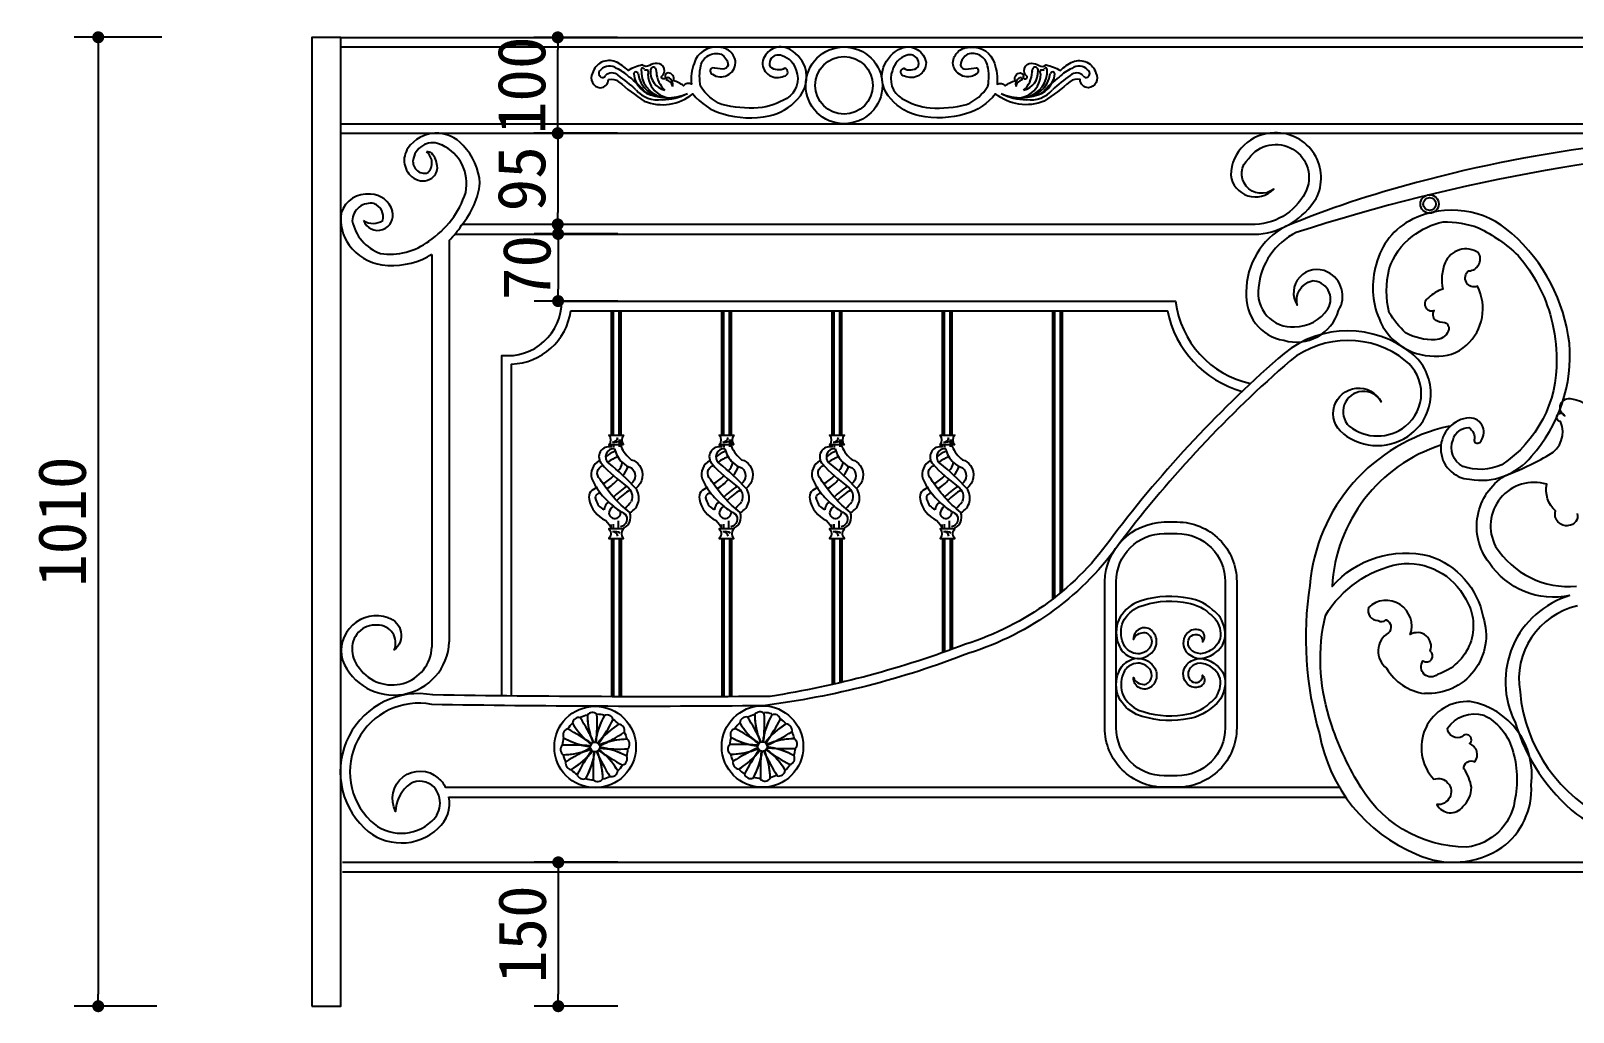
# Model space of a CAD drawing. Extents: x 483 to 3881, y 4737 to 5760.
# Drawn here: x 483 to 2090, y 4737 to 5760 of the extents above; entities that cross this region are included whole.
import ezdxf

# ---------------------------------------------------------------- set-up
doc = ezdxf.new("R2010")
doc.units = 0
doc.header["$LTSCALE"] = 0.85
doc.header["$MEASUREMENT"] = 0
doc.header["$PDMODE"] = 3
doc.header["$PDSIZE"] = 15
doc.layers.get('0').update_dxf_attribs({"color": 3, "linetype": 'CONTINUOUS'})
doc.layers.get('DEFPOINTS').update_dxf_attribs({"linetype": 'CONTINUOUS'})
for name, color, linetype in [('3', 3, 'CONTINUOUS'), ('4', 4, 'CONTINUOUS'), ('7', 7, 'CONTINUOUS'), ('DIM', 3, 'CONTINUOUS')]:
    doc.layers.add(name, color=color, linetype=linetype)
doc.styles.add('HZ', font='')
doc.styles.get("Standard").update_dxf_attribs({"font": 'ISOCP'})
doc.styles.get('HZ').set_extended_font_data('仿宋_GB2312')
doc.dimstyles.new('ISO-25_WS', dxfattribs={"dimscale": 10, "dimtxt": 2.5, "dimasz": 2.5, "dimexe": 1.25, "dimexo": 0.625, "dimtad": 1, "dimdec": 4, "dimtxsty": 'STANDARD', "dimcen": 2.5, "dimazin": 3, "dimtfac": 1, "dimtdec": 4, "dimtmove": 0, "dimatfit": 3, "dimtolj": 1, "dimtzin": 0})

# ---------------------------------------------------------------- blocks, each defined once
blk = doc.blocks.new('_DOT')
at = {"color": 0, "linetype": 'BYBLOCK'}
blk.add_line((-0.5, 0), (-1, 0), dxfattribs=at)
at = {"color": 0, "linetype": 'BYBLOCK', "const_width": 0.5}
blk.add_lwpolyline([(-0.25, 0, 1), (0.25, 0, 1)], format="xyb", close=True, dxfattribs=at)
blk = doc.blocks.new('*D3')
at = {"color": 0, "linetype": 'BYBLOCK'}
for p, q in [((13989.5, -32150.8), (13898.2, -32150.8)), ((13923.2, -32163.3), (13923.2, -33148.4)), ((13984.4, -33160.9), (13898.2, -33160.9))]:
    blk.add_line(p, q, dxfattribs=at)
at = {"layer": 'DEFPOINTS', "color": 0, "linetype": 'BYBLOCK'}
for p in [(14014.5, -32150.8), (13923.2, -33160.9), (14009.4, -33160.9)]:
    blk.add_point(p, dxfattribs=at)
at = {"color": 0, "linetype": 'BYBLOCK', "xscale": 12.5, "yscale": 12.5, "zscale": 12.5}
for p, rotation in [((13923.2, -32150.8), 90), ((13923.2, -33160.9), 270)]:
    blk.add_blockref('_DOT', p, dxfattribs=dict(at, rotation=rotation))
at = {"color": 0, "linetype": 'BYBLOCK', "insert": (13885.7, -32655.8), "char_height": 50, "attachment_point": 5, "rotation": 90, "style": 'HZ'}
blk.add_mtext('\\A1;1010', dxfattribs=at)
blk = doc.blocks.new('DOT')
at = {"color": 0, "linetype": 'BYBLOCK'}
blk.add_line((-0.35, 0), (-1, 0), dxfattribs=at)
at = {"color": 0, "linetype": 'BYBLOCK', "const_width": 0.35}
blk.add_lwpolyline([(-0.175, 0, 1), (0.175, 0, 1)], format="xyb", close=True, dxfattribs=at)
blk = doc.blocks.new('*D4')
at = {"color": 0, "linetype": 'BYBLOCK'}
for p, q in [((14464.2, -32250.8), (14377, -32250.8)), ((14402, -32263.3), (14402, -32333.3)), ((14464.2, -32345.8), (14377, -32345.8))]:
    blk.add_line(p, q, dxfattribs=at)
at = {"layer": 'DEFPOINTS', "color": 0, "linetype": 'BYBLOCK'}
for p in [(14489.2, -32250.8), (14402, -32345.8), (14489.2, -32345.8)]:
    blk.add_point(p, dxfattribs=at)
at = {"color": 0, "linetype": 'BYBLOCK', "xscale": 12.5, "yscale": 12.5, "zscale": 12.5}
for p, rotation in [((14402, -32250.8), 90), ((14402, -32345.8), 270)]:
    blk.add_blockref('_DOT', p, dxfattribs=dict(at, rotation=rotation))
at = {"color": 0, "linetype": 'BYBLOCK', "insert": (14364.5, -32298.3), "char_height": 50, "attachment_point": 5, "rotation": 90, "style": 'HZ'}
blk.add_mtext('\\A1;95', dxfattribs=at)
blk = doc.blocks.new('*D6')
at = {"color": 0, "linetype": 'BYBLOCK'}
for p, q in [((14464.8, -33010.9), (14377.6, -33010.9)), ((14402.6, -33023.4), (14402.6, -33148.4)), ((14464.8, -33160.9), (14377.6, -33160.9))]:
    blk.add_line(p, q, dxfattribs=at)
at = {"layer": 'DEFPOINTS', "color": 0, "linetype": 'BYBLOCK'}
for p in [(14489.8, -33010.9), (14402.6, -33160.9), (14489.8, -33160.9)]:
    blk.add_point(p, dxfattribs=at)
at = {"color": 0, "linetype": 'BYBLOCK', "xscale": 12.5, "yscale": 12.5, "zscale": 12.5}
for p, rotation in [((14402.6, -33010.9), 90), ((14402.6, -33160.9), 270)]:
    blk.add_blockref('_DOT', p, dxfattribs=dict(at, rotation=rotation))
at = {"color": 0, "linetype": 'BYBLOCK', "insert": (14365.1, -33085.9), "char_height": 50, "attachment_point": 5, "rotation": 90, "style": 'HZ'}
blk.add_mtext('\\A1;150', dxfattribs=at)
blk = doc.blocks.new('*D2')
at = {"color": 0, "linetype": 'BYBLOCK'}
for p, q in [((14464.6, -32355.8), (14377.4, -32355.8)), ((14402.4, -32368.3), (14402.4, -32413.3)), ((14464.6, -32425.8), (14377.4, -32425.8))]:
    blk.add_line(p, q, dxfattribs=at)
at = {"layer": 'DEFPOINTS', "color": 0, "linetype": 'BYBLOCK'}
for p in [(14489.6, -32355.8), (14402.4, -32425.8), (14489.6, -32425.8)]:
    blk.add_point(p, dxfattribs=at)
at = {"color": 0, "linetype": 'BYBLOCK', "xscale": 12.5, "yscale": 12.5, "zscale": 12.5}
for p, rotation in [((14402.4, -32355.8), 90), ((14402.4, -32425.8), 270)]:
    blk.add_blockref('_DOT', p, dxfattribs=dict(at, rotation=rotation))
at = {"color": 0, "linetype": 'BYBLOCK', "insert": (14369.9, -32390.8), "char_height": 50, "attachment_point": 5, "rotation": 90, "style": 'HZ'}
blk.add_mtext('\\A1;70', dxfattribs=at)
blk = doc.blocks.new('*D7')
at = {"color": 0, "linetype": 'BYBLOCK'}
for p, q in [((1094.3, 5752.8), (1007.1, 5752.8)), ((1032.1, 5665.3), (1032.1, 5740.3)), ((1094.3, 5652.8), (1007.1, 5652.8))]:
    blk.add_line(p, q, dxfattribs=at)
at = {"layer": 'DEFPOINTS', "color": 0, "linetype": 'BYBLOCK'}
for p in [(1032.1, 5752.8), (1119.3, 5752.8), (1119.3, 5652.8)]:
    blk.add_point(p, dxfattribs=at)
at = {"color": 0, "linetype": 'BYBLOCK', "xscale": 12.5, "yscale": 12.5, "zscale": 12.5}
for p, rotation in [((1032.1, 5752.8), 90), ((1032.1, 5652.8), 270)]:
    blk.add_blockref('_DOT', p, dxfattribs=dict(at, rotation=rotation))
at = {"color": 0, "linetype": 'BYBLOCK', "insert": (994.6, 5702.8), "char_height": 50, "attachment_point": 5, "rotation": 90, "style": 'HZ'}
blk.add_mtext('\\A1;100', dxfattribs=at)

msp = doc.modelspace()

# ---------------------------------------------------------------- linework, layer by layer
at = {"layer": '3'}
for p, q in [((1088.1, 5338.1), (1088.1, 5467.8)), ((1090.1, 5338.1), (1090.1, 5467.8)), ((1096.1, 5338.1), (1096.1, 5467.8)), ((1098.1, 5338.1), (1098.1, 5467.8)), ((1203.1, 5338.1), (1203.1, 5467.8)), ((1205.1, 5338.1), (1205.1, 5467.8)), ((1211.1, 5338.1), (1211.1, 5467.8)), ((1213.1, 5338.1), (1213.1, 5467.8)), ((1318.1, 5338.1), (1318.1, 5467.8)), ((1320.1, 5338.1), (1320.1, 5467.8)), ((1326.1, 5338.1), (1326.1, 5467.8)), ((1328.1, 5338.1), (1328.1, 5467.8)), ((1433.1, 5338.1), (1433.1, 5467.8)), ((1435.1, 5338.1), (1435.1, 5467.8)), ((1441.1, 5338.1), (1441.1, 5467.8)), ((1443.1, 5338.1), (1443.1, 5467.8)), ((1548.1, 5167.4), (1548.1, 5467.8)), ((1550.1, 5168.9), (1550.1, 5467.8)), ((1556.1, 5173.7), (1556.1, 5467.8)), ((1558.1, 5175.4), (1558.1, 5467.8)), ((1088.1, 5325.8), (1088.1, 5328.1)), ((1090.3, 5328.1), (1090.3, 5325.5)), ((1096.1, 5333.6), (1096.1, 5326)), ((1098.1, 5326.3), (1098.1, 5333.6)), ((1203.1, 5325.8), (1203.1, 5328.1)), ((1205.3, 5328.1), (1205.3, 5325.5)), ((1211.1, 5333.6), (1211.1, 5326)), ((1213.1, 5326.3), (1213.1, 5333.6)), ((1318.1, 5325.8), (1318.1, 5328.1)), ((1320.3, 5328.1), (1320.3, 5325.5)), ((1326.1, 5333.6), (1326.1, 5326)), ((1328.1, 5326.3), (1328.1, 5333.6)), ((1433.1, 5325.8), (1433.1, 5328.1)), ((1435.3, 5328.1), (1435.3, 5325.5)), ((1441.1, 5333.6), (1441.1, 5326)), ((1443.1, 5326.3), (1443.1, 5333.6)), ((1087.9, 5240.3), (1087.9, 5244.9)), ((1090.3, 5240.3), (1090.3, 5245.5)), ((1095.5, 5240.3), (1095.5, 5248.9)), ((1202.9, 5240.3), (1202.9, 5244.9)), ((1205.3, 5240.3), (1205.3, 5245.5)), ((1210.5, 5240.3), (1210.5, 5248.9)), ((1317.9, 5240.3), (1317.9, 5244.9)), ((1320.3, 5240.3), (1320.3, 5245.5)), ((1325.5, 5240.3), (1325.5, 5248.9)), ((1432.9, 5240.3), (1432.9, 5244.9)), ((1435.3, 5240.3), (1435.3, 5245.5)), ((1440.5, 5240.3), (1440.5, 5248.9)), ((1088.1, 5230.3), (1088.1, 5065.5)), ((1090.1, 5230.3), (1090.1, 5065.4)), ((1096.1, 5230.3), (1096.1, 5065.4)), ((1098.1, 5230.3), (1098.1, 5065.4)), ((1203.1, 5230.3), (1203.1, 5065.4)), ((1205.1, 5230.3), (1205.1, 5065.4)), ((1211.1, 5230.3), (1211.1, 5065.4)), ((1213.1, 5230.3), (1213.1, 5065.5)), ((1318.1, 5230.3), (1318.1, 5078.3)), ((1320.1, 5230.3), (1320.1, 5078.8)), ((1326.1, 5230.3), (1326.1, 5080.1)), ((1328.1, 5230.3), (1328.1, 5080.5)), ((1433.1, 5230.3), (1433.1, 5111.3)), ((1435.1, 5230.3), (1435.1, 5112.1)), ((1441.1, 5230.3), (1441.1, 5114.2)), ((1443.1, 5230.3), (1443.1, 5114.9))]:
    msp.add_line(p, q, dxfattribs=at)
for points in [[(1100.8, 5328.1), (1085.5, 5328.1, 0.38638), (1085.5, 5338.1), (1100.8, 5338.1, 0.38638)], [(1215.8, 5328.1), (1200.5, 5328.1, 0.38638), (1200.5, 5338.1), (1215.8, 5338.1, 0.38638)], [(1330.8, 5328.1), (1315.5, 5328.1, 0.38638), (1315.5, 5338.1), (1330.8, 5338.1, 0.38638)], [(1445.8, 5328.1), (1430.5, 5328.1, 0.38638), (1430.5, 5338.1), (1445.8, 5338.1, 0.38638)], [(1100.8, 5240.3), (1085.5, 5240.3, -0.38638), (1085.5, 5230.3), (1100.8, 5230.3, -0.38638)], [(1215.8, 5240.3), (1200.5, 5240.3, -0.38638), (1200.5, 5230.3), (1215.8, 5230.3, -0.38638)], [(1330.8, 5240.3), (1315.5, 5240.3, -0.38638), (1315.5, 5230.3), (1330.8, 5230.3, -0.38638)], [(1445.8, 5240.3), (1430.5, 5240.3, -0.38638), (1430.5, 5230.3), (1445.8, 5230.3, -0.38638)]]:
    msp.add_lwpolyline(points, format="xyb", close=True, dxfattribs=at)
for points in [[(1091.4, 5323.9, 0.153984), (1099.5, 5309.6, 0.10236), (1108.9, 5303.9, -0.48589), (1108.7, 5287.5, -0.58343)], [(1098.1, 5326.3, 0.118522), (1108.8, 5312.4, -0.190333), (1117.3, 5306.5, -0.406901), (1113.4, 5282.6, 1.085991)], [(1206.4, 5323.9, 0.153984), (1214.5, 5309.6, 0.10236), (1223.9, 5303.9, -0.48589), (1223.7, 5287.5, -0.58343)], [(1213.1, 5326.3, 0.118522), (1223.8, 5312.4, -0.190333), (1232.3, 5306.5, -0.406901), (1228.4, 5282.6, 1.085991)], [(1321.4, 5323.9, 0.153984), (1329.5, 5309.6, 0.10236), (1338.9, 5303.9, -0.48589), (1338.7, 5287.5, -0.58343)], [(1328.1, 5326.3, 0.118522), (1338.8, 5312.4, -0.190333), (1347.3, 5306.5, -0.406901), (1343.4, 5282.6, 1.085991)], [(1436.4, 5323.9, 0.153984), (1444.5, 5309.6, 0.10236), (1453.9, 5303.9, -0.48589), (1453.7, 5287.5, -0.58343)], [(1443.1, 5326.3, 0.118522), (1453.8, 5312.4, -0.190333), (1462.3, 5306.5, -0.406901), (1458.4, 5282.6, 1.085991)], [(1075.7, 5311.5, 0.365238), (1067.6, 5292.6, 0.064669), (1077.5, 5276.7, 0.053195), (1090.2, 5264, 0.042962), (1102.3, 5255.9, -0.577281), (1097.6, 5242.7, -0.440966)], [(1098.8, 5240.3, 0.444327), (1107.1, 5257.6, -0.084235), (1076.2, 5292.2, -0.581249), (1079.3, 5306.6)], [(1078, 5308.1, 0.051583), (1104.1, 5284.7, -0.355216), (1108.6, 5268.8)], [(1190.7, 5311.5, 0.365238), (1182.6, 5292.6, 0.064669), (1192.5, 5276.7, 0.053195), (1205.2, 5264, 0.042962), (1217.3, 5255.9, -0.577281), (1212.6, 5242.7, -0.440966)], [(1213.8, 5240.3, 0.444327), (1222.1, 5257.6, -0.084235), (1191.2, 5292.2, -0.581249), (1194.3, 5306.6)], [(1193, 5308.1, 0.051583), (1219.1, 5284.7, -0.355216), (1223.6, 5268.8)], [(1305.7, 5311.5, 0.365238), (1297.6, 5292.6, 0.064669), (1307.5, 5276.7, 0.053195), (1320.2, 5264, 0.042962), (1332.3, 5255.9, -0.577281), (1327.6, 5242.7, -0.440966)], [(1328.8, 5240.3, 0.444327), (1337.1, 5257.6, -0.084235), (1306.2, 5292.2, -0.581249), (1309.3, 5306.6)], [(1308, 5308.1, 0.051583), (1334.1, 5284.7, -0.355216), (1338.6, 5268.8)], [(1420.7, 5311.5, 0.365238), (1412.6, 5292.6, 0.064669), (1422.5, 5276.7, 0.053195), (1435.2, 5264, 0.042962), (1447.3, 5255.9, -0.577281), (1442.6, 5242.7, -0.440966)], [(1443.8, 5240.3, 0.444327), (1452.1, 5257.6, -0.084235), (1421.2, 5292.2, -0.581249), (1424.3, 5306.6)], [(1423, 5308.1, 0.051583), (1449.1, 5284.7, -0.355216), (1453.6, 5268.8)], [(1073.1, 5282.7, 0.46723), (1064.8, 5271.5, 0.249556), (1082.2, 5249, -0.147575), (1087.9, 5240.3)], [(1188.1, 5282.7, 0.46723), (1179.8, 5271.5, 0.249556), (1197.2, 5249, -0.147575), (1202.9, 5240.3)], [(1303.1, 5282.7, 0.46723), (1294.8, 5271.5, 0.249556), (1312.2, 5249, -0.147575), (1317.9, 5240.3)], [(1418.1, 5282.7, 0.46723), (1409.8, 5271.5, 0.249556), (1427.2, 5249, -0.147575), (1432.9, 5240.3)], [(1642.9, 5132.3, -0.065143), (1645.2, 5132.1, -0.590114), (1646.6, 5114.1, -0.322365), (1630.2, 5111.8, -0.203106), (1621.4, 5121.3, -0.185737), (1621.2, 5144, -0.156398), (1637.5, 5159.1, -0.132272), (1683.8, 5163.9, -0.173469), (1711.3, 5152, -0.209433), (1722.6, 5134.3, -0.290741), (1714.8, 5115.5, -0.148251), (1701.8, 5110.3, -0.188973), (1691.4, 5114.9, -0.341398), (1690.9, 5127.6, -0.292522), (1698.4, 5130.3, -0.4275), (1704, 5122.7, 0.458094), (1702.9, 5134, 0.080046), (1699.4, 5135.2, 0.298908), (1687.2, 5130.6, 0.363072), (1687.8, 5111.5, 0.194466), (1701.9, 5105.3, 0.148997), (1717.7, 5111.5, 0.320183), (1726.8, 5136.4, 0.215503), (1714.4, 5156, 0.169414), (1684.4, 5168.8, 0.132675), (1635.4, 5163.6, 0.171008), (1616.7, 5145.7, 0.19196), (1616.7, 5119.6, 0.199036), (1627.9, 5107.4, 0.315799), (1649.7, 5110.2, 0.482767), (1650.8, 5134.8, 0.645669), (1632.1, 5125.2, -0.304868), (1642.9, 5132.3)], [(1642.9, 5078.3, 0.065143), (1645.2, 5078.5, 0.590114), (1646.6, 5096.5, 0.322365), (1630.2, 5098.8, 0.203106), (1621.4, 5089.3, 0.185737), (1621.2, 5066.6, 0.156398), (1637.5, 5051.5, 0.132272), (1683.8, 5046.7, 0.173469), (1711.3, 5058.6, 0.209433), (1722.6, 5076.3, 0.290741), (1714.8, 5095.1, 0.148251), (1701.8, 5100.4, 0.188973), (1691.4, 5095.7, 0.341398), (1690.9, 5083.1, 0.292522), (1698.4, 5080.3, 0.4275), (1704, 5087.9, -0.458094), (1702.9, 5076.6, -0.080046), (1699.4, 5075.4, -0.298908), (1687.2, 5080, -0.363072), (1687.8, 5099.1, -0.194466), (1701.9, 5105.4, -0.148997), (1717.7, 5099.1, -0.320183), (1726.8, 5074.2, -0.215503), (1714.4, 5054.7, -0.169414), (1684.4, 5041.8, -0.132675), (1635.4, 5047, -0.171008), (1616.7, 5064.9, -0.19196), (1616.7, 5091.1, -0.199036), (1627.9, 5103.3, -0.315799), (1649.7, 5100.5, -0.482767), (1650.8, 5075.9, -0.645669), (1632.1, 5085.4, 0.304868), (1642.9, 5078.3)], [(1072.3, 5017.8, 0.033282), (1073, 5047.2, 0.445615), (1063, 5046.3, 0.087113), (1068.8, 5017.4)], [(1246.7, 5018.4, 0.033282), (1247.4, 5047.8, 0.445615), (1237.4, 5046.9, 0.087113), (1243.2, 5018)], [(1249, 5017.1, 0.033282), (1264.3, 5042.2, 0.445615), (1255.1, 5046.5, 0.087113), (1245.7, 5018.5)], [(1067.5, 5016.5, 0.033282), (1042.4, 5031.8, 0.445615), (1038.2, 5022.6, 0.087113), (1066.1, 5013.2)], [(1069.7, 5017.8, 0.033282), (1055.6, 5043.6, 0.445615), (1047.4, 5037.8, 0.087113), (1066.9, 5015.7)], [(1074.6, 5016.6, 0.033282), (1089.9, 5041.7, 0.445615), (1080.7, 5045.9, 0.087113), (1071.3, 5018)], [(1075.9, 5014.3, 0.033282), (1101.7, 5028.4, 0.445615), (1095.9, 5036.7, 0.087113), (1073.8, 5017.2)], [(1241.9, 5017, 0.033282), (1216.8, 5032.3, 0.445615), (1212.6, 5023.2, 0.087113), (1240.5, 5013.8)], [(1244.1, 5018.4, 0.033282), (1230, 5044.2, 0.445615), (1221.8, 5038.3, 0.087113), (1241.3, 5016.2)], [(1250.3, 5014.9, 0.033282), (1276.1, 5029, 0.445615), (1270.3, 5037.2, 0.087113), (1248.2, 5017.8)], [(1066.2, 5014.2, 0.033282), (1036.8, 5014.9, 0.445615), (1037.8, 5004.9, 0.087113), (1066.7, 5010.7)], [(1075.9, 5011.8, 0.033282), (1105.3, 5011.1, 0.445615), (1104.4, 5021.1, 0.087113), (1075.5, 5015.3)], [(1240.6, 5014.8, 0.033282), (1211.2, 5015.5, 0.445615), (1212.2, 5005.4, 0.087113), (1241, 5011.2)], [(1250.3, 5012.3, 0.033282), (1279.7, 5011.6, 0.445615), (1278.8, 5021.7, 0.087113), (1249.9, 5015.9)], [(1066.3, 5011.7, 0.033282), (1040.5, 4997.6, 0.445615), (1046.3, 4989.3, 0.087113), (1068.4, 5008.8)], [(1067.6, 5009.4, 0.033282), (1052.3, 4984.3, 0.445615), (1061.4, 4980.1, 0.087113), (1070.9, 5008)], [(1069.8, 5008.2, 0.033282), (1069.1, 4978.8, 0.445615), (1079.2, 4979.7, 0.087113), (1073.4, 5008.6)], [(1072.4, 5008.2, 0.033282), (1086.5, 4982.4, 0.445615), (1094.8, 4988.2, 0.087113), (1075.3, 5010.3)], [(1074.7, 5009.5, 0.033282), (1099.8, 4994.2, 0.445615), (1104, 5003.4, 0.087113), (1076.1, 5012.8)], [(1240.7, 5012.2, 0.033282), (1214.9, 4998.1, 0.445615), (1220.7, 4989.9, 0.087113), (1242.8, 5009.3)], [(1242, 5010, 0.033282), (1226.7, 4984.9, 0.445615), (1235.8, 4980.6, 0.087113), (1245.3, 5008.5)], [(1244.2, 5008.7, 0.033282), (1243.5, 4979.3, 0.445615), (1253.6, 4980.2, 0.087113), (1247.8, 5009.1)], [(1246.8, 5008.7, 0.033282), (1260.9, 4982.9, 0.445615), (1269.2, 4988.7, 0.087113), (1249.7, 5010.9)], [(1249, 5010, 0.033282), (1274.2, 4994.7, 0.445615), (1278.4, 5003.9, 0.087113), (1250.5, 5013.3)]]:
    msp.add_lwpolyline(points, format="xyb", dxfattribs=at)
for centre, radius in [((1071.1, 5013), 42.5), ((1245.5, 5013.5), 42.5), ((1071.1, 5013), 5), ((1245.5, 5013.5), 5)]:
    msp.add_circle(centre, radius, dxfattribs=at)
for centre, radius, start, end in [((1086, 5711.1), 11.9, 51.2776, 138.3434), ((1575.4, 5711.1), 11.9, 41.6579, 128.7237), ((1079.3, 5715.2), 4.35, 118.6462, 238.7488), ((1078.8, 5714.2), 3.25, 237.2901, 331.7614), ((1088.7, 5706.2), 9.56, 47.0474, 137.2995), ((1075.7, 5679.8), 44.3, 45.6282, 66.3404), ((982.6, 5556.1), 193.3, 47.3043, 54.3827), ((1052.9, 5638.3), 90.8, 39.3788, 53.7193), ((1113.6, 5714.4), 2.37, 15.8031, 172.6651), ((1136.6, 5717), 25.4, 185.0616, 262.4333), ((1144.6, 5718.9), 28.9, 187.5504, 270.8757), ((1147.9, 5718.1), 28.8, 176.5207, 254.6439), ((1120.7, 5719.2), 1.71, 11.1323, 156.8562), ((1124.4, 5722), 3.21, 231.8014, 296.7837), ((1122.8, 5716.7), 3.92, 324.3425, 39.7501), ((1151.2, 5714.8), 25.2, 180.9125, 298.7799), ((1131.8, 5718.6), 3.08, 59.0805, 208.5461), ((1148.2, 5716.7), 19.5, 176.5398, 256.9496), ((1130.4, 5717.6), 4.66, 345.1518, 50.5064), ((1161.1, 5717.5), 26.2, 182.2632, 228.7724), ((1510.3, 5714.8), 25.2, 241.2214, 359.0888), ((1516.8, 5718.9), 28.9, 269.1257, 352.4509), ((1513.2, 5716.7), 19.5, 283.0517, 3.4616), ((1500.3, 5717.5), 26.2, 311.2289, 357.7381), ((1513.5, 5718.1), 28.8, 285.3574, 3.4806), ((1531, 5717.6), 4.66, 129.495, 194.8495), ((1529.6, 5718.6), 3.08, 331.4553, 120.9208), ((1524.8, 5717), 25.4, 277.568, 354.9397), ((1538.6, 5716.7), 3.92, 140.2513, 215.6588), ((1537, 5722), 3.21, 243.2176, 308.1999), ((1608.5, 5638.3), 90.8, 126.2821, 140.6225), ((1540.7, 5719.2), 1.71, 23.1452, 168.8691), ((1547.8, 5714.4), 2.37, 7.3363, 164.1982), ((1678.8, 5556.1), 193.3, 125.6187, 132.697), ((1585.7, 5679.8), 44.3, 113.661, 134.3731), ((1572.8, 5706.2), 9.56, 42.7018, 132.9539), ((1582.7, 5714.2), 3.25, 208.2399, 302.7112), ((1582.2, 5715.2), 4.35, 301.2525, 61.3552), ((1136.6, 5717.7), 30.1, 220.459, 278.215), ((1146.8, 5739.7), 49.8, 241.6524, 294.3542), ((1514.7, 5739.7), 49.8, 245.6471, 298.3489), ((1524.8, 5717.7), 30.1, 261.7863, 319.5423), ((1085.8, 5315.4), 10.7, 77.2673, 223.2128), ((1090.5, 5315.5), 8.47, 83.9246, 233.5995), ((1101.7, 5293), 29.8, 110.0061, 131.2885), ((1089.5, 5336.2), 5.26, 265.2164, 352.6612), ((1091.4, 5342.4), 11.6, 260.8339, 300.5403), ((1200.8, 5315.4), 10.7, 77.2673, 223.2128), ((1205.5, 5315.5), 8.47, 83.9246, 233.5995), ((1216.7, 5293), 29.8, 110.0061, 131.2885), ((1204.5, 5336.2), 5.26, 265.2164, 352.6612), ((1206.4, 5342.4), 11.6, 260.8339, 300.5403), ((1315.8, 5315.4), 10.7, 77.2673, 223.2128), ((1320.5, 5315.5), 8.47, 83.9246, 233.5995), ((1331.7, 5293), 29.8, 110.0061, 131.2885), ((1319.5, 5336.2), 5.26, 265.2164, 352.6612), ((1321.4, 5342.4), 11.6, 260.8339, 300.5403), ((1430.8, 5315.4), 10.7, 77.2673, 223.2128), ((1435.5, 5315.5), 8.47, 83.9246, 233.5995), ((1446.7, 5293), 29.8, 110.0061, 131.2885), ((1434.5, 5336.2), 5.26, 265.2164, 352.6612), ((1436.4, 5342.4), 11.6, 260.8339, 300.5403), ((1109.7, 5275.9), 42.5, 110.0277, 126.9174), ((926.1, 5110.2), 254.6, 42.6373, 51.2494), ((1086.4, 5310.9), 13.1, 309.5755, 354.3541), ((1086.1, 5310.1), 19.6, 314.7447, 346.1983), ((1224.7, 5275.9), 42.5, 110.0277, 126.9174), ((1041.1, 5110.2), 254.6, 42.6373, 51.2494), ((1201.4, 5310.9), 13.1, 309.5755, 354.3541), ((1201.1, 5310.1), 19.6, 314.7447, 346.1983), ((1339.7, 5275.9), 42.5, 110.0277, 126.9174), ((1156.1, 5110.2), 254.6, 42.6373, 51.2494), ((1316.4, 5310.9), 13.1, 309.5755, 354.3541), ((1316.1, 5310.1), 19.6, 314.7447, 346.1983), ((1454.7, 5275.9), 42.5, 110.0277, 126.9174), ((1271.1, 5110.2), 254.6, 42.6373, 51.2494), ((1431.4, 5310.9), 13.1, 309.5755, 354.3541), ((1431.1, 5310.1), 19.6, 314.7447, 346.1983), ((1038.8, 5352.8), 77, 301.7891, 312.126), ((1062.6, 5317.9), 41.2, 299.8262, 321.0934), ((1153.8, 5352.8), 77, 301.7891, 312.126), ((1177.6, 5317.9), 41.2, 299.8262, 321.0934), ((1268.8, 5352.8), 77, 301.7891, 312.126), ((1292.6, 5317.9), 41.2, 299.8262, 321.0934), ((1383.8, 5352.8), 77, 301.7891, 312.126), ((1407.6, 5317.9), 41.2, 299.8262, 321.0934), ((1075.6, 5273), 4.35, 90, 213.4921), ((1139.8, 5226.8), 68, 121.6725, 136.6911), ((1138, 5228.2), 60.9, 119.9205, 136.7967), ((1099.8, 5272.5), 16.9, 296.6373, 36.6024), ((1190.6, 5273), 4.35, 90, 213.4921), ((1254.8, 5226.8), 68, 121.6725, 136.6911), ((1253, 5228.2), 60.9, 119.9205, 136.7967), ((1214.8, 5272.5), 16.9, 296.6373, 36.6024), ((1305.6, 5273), 4.35, 90, 213.4921), ((1369.8, 5226.8), 68, 121.6725, 136.6911), ((1368, 5228.2), 60.9, 119.9205, 136.7967), ((1329.8, 5272.5), 16.9, 296.6373, 36.6024), ((1420.6, 5273), 4.35, 90, 213.4921), ((1484.8, 5226.8), 68, 121.6725, 136.6911), ((1483, 5228.2), 60.9, 119.9205, 136.7967), ((1444.8, 5272.5), 16.9, 296.6373, 36.6024), ((1086.3, 5273.9), 14.7, 192.8263, 246.1528), ((1089.2, 5260.1), 8.81, 114.9922, 178.4171), ((1096.7, 5254.5), 11.5, 124.0267, 166.7575), ((1091.6, 5257.3), 6.1, 181.5442, 14.4665), ((893.3, 5449.8), 281.3, 318.001, 319.9449), ((1201.3, 5273.9), 14.7, 192.8263, 246.1528), ((1204.2, 5260.1), 8.81, 114.9922, 178.4171), ((1211.7, 5254.5), 11.5, 124.0267, 166.7575), ((1206.6, 5257.3), 6.1, 181.5442, 14.4665), ((1008.3, 5449.8), 281.3, 318.001, 319.9449), ((1316.3, 5273.9), 14.7, 192.8263, 246.1528), ((1319.2, 5260.1), 8.81, 114.9922, 178.4171), ((1326.7, 5254.5), 11.5, 124.0267, 166.7575), ((1321.6, 5257.3), 6.1, 181.5442, 14.4665), ((1123.3, 5449.8), 281.3, 318.001, 319.9449), ((1431.3, 5273.9), 14.7, 192.8263, 246.1528), ((1434.2, 5260.1), 8.81, 114.9922, 178.4171), ((1441.7, 5254.5), 11.5, 124.0267, 166.7575), ((1436.6, 5257.3), 6.1, 181.5442, 14.4665), ((1238.3, 5449.8), 281.3, 318.001, 319.9449), ((1089.5, 5232.2), 5.26, 7.3388, 94.7836), ((1091.4, 5226), 11.6, 59.4597, 99.1661), ((1204.5, 5232.2), 5.26, 7.3388, 94.7836), ((1206.4, 5226), 11.6, 59.4597, 99.1661), ((1319.5, 5232.2), 5.26, 7.3388, 94.7836), ((1321.4, 5226), 11.6, 59.4597, 99.1661), ((1434.5, 5232.2), 5.26, 7.3388, 94.7836), ((1436.4, 5226), 11.6, 59.4597, 99.1661), ((1071.1, 5013), 34.3, 73.6795, 86.7558), ((1245.5, 5013.5), 34.3, 103.6795, 116.7558), ((1322.5, 5048.9), 85.2, 181.3779, 197.0088), ((1245.5, 5014.7), 34.3, 73.6795, 86.7558), ((1071.1, 5013), 34.3, 133.6795, 146.7558), ((1120.1, 5082.2), 85.2, 211.3779, 227.0088), ((1071.1, 5013), 34.3, 103.6795, 116.7558), ((869.1, 4925), 221.1, 25.2192, 28.9377), ((1148.1, 5048.4), 85.2, 181.3779, 197.0088), ((1155.5, 5005.1), 85.2, 151.3779, 167.0088), ((852.1, 5037.8), 221.1, 355.2192, 358.9377), ((1140.2, 4963.9), 85.2, 121.3779, 137.0088), ((1071.1, 5013), 34.3, 43.6795, 56.7558), ((1245.5, 5013.5), 34.3, 133.6795, 146.7558), ((1294.5, 5082.7), 85.2, 211.3779, 227.0088), ((1043.5, 4925.5), 221.1, 25.2192, 28.9377), ((1026.5, 5038.3), 221.1, 355.2192, 358.9377), ((1329.9, 5005.6), 85.2, 151.3779, 167.0088), ((1314.6, 4964.5), 85.2, 121.3779, 137.0088), ((1245.5, 5013.5), 34.3, 43.6795, 56.7558), ((1071.1, 5013), 34.3, 163.6795, 176.7558), ((1079, 5097.4), 85.2, 241.3779, 257.0088), ((1046.3, 4794), 221.1, 85.2192, 88.9377), ((940.2, 4835.7), 221.1, 55.2192, 58.9377), ((893.8, 5143.9), 221.1, 325.2192, 328.9377), ((983, 5215), 221.1, 295.2192, 298.9377), ((1106.4, 4935.9), 85.2, 91.3779, 107.0088), ((1071.1, 5013), 34.3, 13.6795, 26.7558), ((1245.5, 5013.5), 34.3, 163.6795, 176.7558), ((1253.4, 5098), 85.2, 241.3779, 257.0088), ((1220.7, 4794.6), 221.1, 85.2192, 88.9377), ((1114.6, 4836.3), 221.1, 55.2192, 58.9377), ((1068.2, 5144.5), 221.1, 325.2192, 328.9377), ((1157.4, 5215.5), 221.1, 295.2192, 298.9377), ((1280.8, 4936.5), 85.2, 91.3779, 107.0088), ((1245.5, 5013.5), 34.3, 13.6795, 26.7558), ((1035.7, 5090.1), 85.2, 271.3779, 287.0088), ((1071.1, 5013), 34.3, 193.6795, 206.7558), ((1001.9, 5062.1), 85.2, 301.3779, 317.0088), ((1159.1, 4811), 221.1, 115.2192, 118.9377), ((1248.3, 4882.1), 221.1, 145.2192, 148.9377), ((986.7, 5020.9), 85.2, 331.3779, 347.0088), ((1290, 4988.3), 221.1, 175.2192, 178.9377), ((1273.1, 5101.1), 221.1, 205.2192, 208.9377), ((994, 4977.6), 85.2, 1.3779, 17.0088), ((1202, 5190.3), 221.1, 235.2192, 238.9377), ((1095.8, 5232), 221.1, 265.2192, 268.9377), ((1022, 4943.8), 85.2, 31.3779, 47.0088), ((1063.2, 4928.6), 85.2, 61.3779, 77.0088), ((1071.1, 5013), 34.3, 343.6795, 356.7558), ((1210.1, 5090.6), 85.2, 271.3779, 287.0088), ((1245.5, 5013.5), 34.3, 193.6795, 206.7558), ((1176.3, 5062.6), 85.2, 301.3779, 317.0088), ((1333.5, 4811.5), 221.1, 115.2192, 118.9377), ((1422.7, 4882.6), 221.1, 145.2192, 148.9377), ((1161.1, 5021.4), 85.2, 331.3779, 347.0088), ((1464.4, 4988.8), 221.1, 175.2192, 178.9377), ((1447.5, 5101.6), 221.1, 205.2192, 208.9377), ((1168.4, 4978.2), 85.2, 1.3779, 17.0088), ((1376.4, 5190.8), 221.1, 235.2192, 238.9377), ((1270.2, 5232.5), 221.1, 265.2192, 268.9377), ((1196.4, 4944.4), 85.2, 31.3779, 47.0088), ((1237.6, 4929.1), 85.2, 61.3779, 77.0088), ((1245.5, 5013.5), 34.3, 343.6795, 356.7558), ((1071.1, 5013), 34.3, 223.6795, 236.7558), ((1071.1, 5013), 34.3, 283.6795, 296.7558), ((1071.1, 5013), 34.3, 313.6795, 326.7558), ((1245.5, 5013.5), 34.3, 223.6795, 236.7558), ((1245.5, 5014.7), 34.3, 283.6795, 296.7558), ((1245.5, 5013.5), 34.3, 313.6795, 326.7558), ((1071.1, 5013), 34.3, 253.6795, 266.7558), ((1245.5, 5014.7), 34.3, 253.6795, 266.7558)]:
    msp.add_arc(centre, radius, start, end, dxfattribs=at)
at = {"layer": '4'}
msp.add_lwpolyline([(776, 4742.8), (806, 4742.8), (806, 5752.8), (776, 5752.8)], close=True, dxfattribs=at)
at = {"layer": '7'}
for p, q in [((806, 5752.8), (3850.5, 5752.8)), ((806, 5742.8), (3850.5, 5742.8)), ((806, 5662.8), (3850.5, 5662.8)), ((806, 5652.8), (3850.5, 5652.8)), ((919, 5541), (919, 5122.5)), ((901, 5526.6), (901, 5117.2)), ((918.8, 4960.8), (1853.3, 4960.8)), ((807.7, 4892.8), (3850.5, 4892.8)), ((807.7, 4882.8), (3850.5, 4882.8))]:
    msp.add_line(p, q, dxfattribs=at)
for points in [[(1267.9, 5712.5, 0.857086), (1268.7, 5720.7, -0.339809), (1253.8, 5722, -0.219718), (1254, 5729.4, -0.40316), (1266, 5734, -0.254168), (1280.5, 5718.4, -0.369579), (1270.7, 5689.2, -0.110403), (1241.1, 5679.2, -0.075981), (1203.2, 5682.8, -0.160902), (1181, 5701.9, -0.105546), (1181.3, 5723.2, -0.448752), (1202.3, 5735.3, -0.246226), (1209.6, 5723.8, -0.349098), (1204.1, 5719.8, -0.024062), (1192.9, 5721, 0.614811), (1193.3, 5714.4, 0.592497), (1217.4, 5726.4, 0.420589), (1199, 5742.5, 0.362227), (1174.2, 5725.7, 0.117492), (1171.5, 5704, 0.404406), (1163.2, 5702.3, 0.096082), (1152.8, 5707.7, 0.523219), (1147.1, 5715.7, 0.57356), (1144.4, 5711, -0.929282), (1140.1, 5712, 0.746601), (1135.7, 5725.7, 0.133058), (1127.7, 5723.4, -0.330723), (1120.3, 5724.1, 0.069232), (1105.6, 5718.4, 0.064007), (1092.5, 5727.4, 0.448602), (1068.4, 5715.4, 0.543601), (1076.3, 5700.3, 0.414036), (1085, 5709, -0.235939), (1095.6, 5706.6, 0.03264), (1122.3, 5686.3, 0.273792), (1173, 5693.9, 0.159525), (1204.4, 5673, 0.124634), (1252.4, 5671.1, 0.161919), (1282, 5688.3, 0.274347), (1289.9, 5721.7, 0.192131), (1271.3, 5741.7, 0.472365), (1245.5, 5726.5, 0.565907)], [(1393.5, 5712.5, -0.857086), (1392.7, 5720.7, 0.339809), (1407.6, 5722, 0.219718), (1407.5, 5729.4, 0.40316), (1395.4, 5734, 0.254168), (1380.9, 5718.4, 0.369579), (1390.7, 5689.2, 0.110403), (1420.3, 5679.2, 0.075981), (1458.2, 5682.8, 0.160902), (1480.4, 5701.9, 0.105546), (1480.1, 5723.2, 0.448752), (1459.2, 5735.3, 0.246226), (1451.9, 5723.8, 0.349098), (1457.3, 5719.8, 0.024062), (1468.6, 5721, -0.614811), (1468.1, 5714.4, -0.592497), (1444, 5726.4, -0.420589), (1462.4, 5742.5, -0.362227), (1487.2, 5725.8, -0.117492), (1489.9, 5704, -0.404406), (1498.3, 5702.3, -0.096082), (1508.7, 5707.7, -0.523219), (1514.3, 5715.7, -0.57356), (1517, 5711, 0.929282), (1521.4, 5712, -0.746601), (1525.7, 5725.8, -0.133058), (1533.8, 5723.4, 0.330723), (1541.1, 5724.1, -0.069232), (1555.9, 5718.4, -0.064007), (1568.9, 5727.4, -0.448602), (1593, 5715.4, -0.543601), (1585.2, 5700.3, -0.414036), (1576.4, 5709, 0.235939), (1565.9, 5706.6, -0.03264), (1539.1, 5686.3, -0.273792), (1488.4, 5693.9, -0.159525), (1457, 5673, -0.124634), (1409.1, 5671.1, -0.161919), (1379.5, 5688.3, -0.274347), (1371.5, 5721.7, -0.192131), (1390.2, 5741.7, -0.472365), (1415.9, 5726.5, -0.565907)], [(1664.2, 5247.6), (1677.7, 5247.6, -0.414214), (1739.7, 5185.6), (1739.7, 5033, -0.414214), (1677.7, 4971), (1664.2, 4971, -0.414214), (1602.2, 5033), (1602.2, 5185.6, -0.397448)], [(1664.2, 5235.6), (1677.7, 5235.6, -0.414214), (1727.7, 5185.6), (1727.7, 5033, -0.414214), (1677.7, 4983), (1664.2, 4983, -0.414214), (1614.2, 5033), (1614.2, 5185.6, -0.414214)]]:
    msp.add_lwpolyline(points, format="xyb", close=True, dxfattribs=at)
for points in [[(925.2, 5547.8), (1762.6, 5547.8, 0.234737), (1822.4, 5584.7, 0.572827), (1779.1, 5653.3, 0.404851), (1733.4, 5609.1, 0.629523), (1778.2, 5594.5, -0.979995), (1752.3, 5626.5, -0.934604), (1811.1, 5590.9, -0.288665), (1754.6, 5557.8), (932.6, 5557.8)], [(2328.2, 5650.2, 0.071808), (1927.2, 5601.5, 0.033321), (1790.4, 5555.7, 0.277032), (1749.6, 5487.5, 0.387049), (1788.8, 5437, 0.414145), (1845.9, 5468.1, 0.441224), (1834.4, 5508.1, 0.768568), (1802.8, 5473.5, -0.411405), (1818.2, 5498.9, -34.181967)], [(2326.7, 5642.2, 0.069227), (1801.8, 5549.3, 0.26572), (1762.5, 5492.1, 0.484484), (1799.8, 5451, 0.253134), (1834.7, 5469.9, 0.59182), (1818.2, 5498.9, 0.161071)], [(919, 5541, 0.051746), (931.8, 5556.9, 0.077553), (945.1, 5578.4, 0.077553)], [(1987.3, 5333.5, 0.734342), (1992.9, 5330.6, 0.656867), (1982.3, 5356.2, 0.937285), (1982.4, 5292.1, 0.273534), (2047, 5316.1, 0.204815), (2086.4, 5433.9, 0.184485), (2026.4, 5548.3, 0.308978), (1922.8, 5563.2, 0.22331), (1885.1, 5516.2, 0.174246), (1888, 5459.6, 0.307693), (1945.6, 5420.5, 0.212338), (1979.2, 5432, 0.339229), (1990.6, 5493.4, -0.887719), (1981.6, 5509.4, 0.571992), (1991.6, 5528.2, 0.474089), (1956.9, 5518, 0.158426), (1954.6, 5490.4, 0.120113), (1939.6, 5481.4, 0.938639), (1945.4, 5468.1, 0.419007), (1946.6, 5458.5, 0.129788), (1956.6, 5455.5, -0.437185), (1960.2, 5446.4, -0.282522), (1946.5, 5437.6, -0.141378), (1915.6, 5444.9, -0.059659), (1898.7, 5465.5, -0.127694), (1898.7, 5511.4, -0.161275), (1922.7, 5545.4, -0.111764), (1954.7, 5560.5, -0.093634), (1991.6, 5554.3, -0.077595), (2032.9, 5525.5, -0.115089), (2067.4, 5459.6, -0.065791), (2073, 5416.8, -0.256596), (2016, 5307.2, -0.190185), (1975.4, 5305.5, -0.392749), (1965.1, 5333.3, -0.334192), (1981.7, 5346, -0.301678), (1987.2, 5332.9)], [(974, 5066.3), (974, 5421.3, 0.447916), (1036.2, 5477.8), (1676, 5477.8, 0.319494), (1754.2, 5392, 0.319494)], [(984, 5066.2), (984, 5412.2, 0.365349), (1045.7, 5467.8), (1667.4, 5467.8, 0.282404), (1745.5, 5383.8, 0.282404)], [(1850.6, 5339.8, 0.351519), (1921.9, 5339.8, 0.479816), (1921.9, 5423.5, 0.35205), (1789, 5423.4, 0.051685), (1610.9, 5233.2, -0.166798), (1457.1, 5120.2, -0.051815), (1253.5, 5065.7, -0.005663), (902.1, 5067.3, 0.744017), (830.4, 4928.6, 0.399098), (907.6, 4928.3, 0.265154), (918.8, 4961)], [(1850.6, 5339.8, -1.251757), (1890.3, 5372.8, 1.161124), (1856.9, 5347.4, 0.34798), (1915.7, 5347.6, 0.479816), (1915.7, 5415.7, 0.351519), (1795.4, 5415.7, 0.05159), (1619.1, 5227.4, -0.166293), (1460.5, 5110.8, -0.060662), (1246.4, 5056, -0.006807), (901, 5057.3, 0.747953), (837.3, 4935.8, 0.401097), (901, 4935.8, 0.451786), (901, 4973.2, 0.363204), (875.2, 4972.1, 0.2017), (863.2, 4945.9, -0.832317), (907.6, 4980.7, -0.089118), (915.3, 4971), (1846.7, 4971)], [(2086.9, 5170.8, -0.307039), (2002.7, 5205.3, -0.443409), (2019, 5295.7, 0.040684), (2065.1, 5317.5, 0.397316), (2077, 5352.2, -1.689867), (2081.6, 5358.4, -0.899904), (2089, 5376, -0.646695), (2105.4, 5320.8, 0.764897)], [(1961.3, 5347.4, 0.330462), (1815.9, 5181.3, 0.110069), (1825.9, 5026.7, 0.254178), (1927, 4901.3, 0.260057), (2016, 4908.2, 0.255224), (2046.6, 4973.4, 0.403507), (1983, 5060.3, 0.680369), (1945.2, 4979.5, -1.22832), (1948.3, 4953, 0.553803), (1975.2, 4950.9, 0.214869), (1984.3, 4971, 0.113565), (1976.5, 4990.2, 0.441362)], [(1952.5, 5327.7, 0.310105), (1839.1, 5180.4, -0.281016), (1940.4, 5212.3, -0.273287), (1996.4, 5148.4, -0.531298), (1935.4, 5068.8, -1.09486)], [(2094.6, 5256.3, -0.463814), (2085.5, 5243.8, -0.55739), (2071.9, 5259.1, -0.267681), (2062.8, 5286.9, 0.668363), (2009.5, 5222.2, 0.281819), (2093.8, 5180.7)], [(1976.5, 4990, -0.637196), (1987.9, 4997.5, 0.512685), (1982.2, 5016.5, 1.114882), (1974.9, 5024.1, -0.569938), (1959.4, 5032.6, -0.326057), (1997.1, 5046.2, -0.205073), (2026.7, 5011.1, -0.13189), (2029.3, 4956.5, -0.330064), (1979.6, 4908.6, -0.276345), (1864.8, 4978.2, -0.06088), (1836.2, 5043.9, -0.134239), (1832.1, 5150.2, -0.208414), (1908.8, 5203.8, -0.317269), (1978.4, 5167.1, -0.486763), (1949.2, 5088.8, -2.235018)], [(1949.2, 5088.8, -0.909987), (1933.8, 5102.7, 0.400755), (1942.6, 5104.3, 0.400756), (1941.4, 5113.1, 0.70754), (1920.6, 5130.2, 0.781191), (1877, 5158.6, 0.508482), (1887, 5144.9, 0.374565), (1895.3, 5145.7, -0.552533), (1897.8, 5132, 0.530646), (1895.9, 5095.1, 0.23347), (1935.4, 5068.8, 1.063382)], [(2086.9, 5170.8, 0.468988), (2029.8, 5038.9, 0.147942), (2093.7, 4942.9, 0.159084), (2187.3, 4915.4, 0.337243), (2328.2, 5005.3, 4.671521)], [(2094.8, 5160.2, 0.399426), (2034.9, 5070.4, 0.269316), (2129.1, 4936.8, 0.338439), (2300, 4969.3, 0.122186), (2319.3, 5014.6, 0.121687)], [(855.4, 5147.8, -0.604668), (861.8, 5114.2, 0.54354), (844.1, 5140.1, 0.470125), (817.9, 5112.9)]]:
    msp.add_lwpolyline(points, format="xyb", dxfattribs=at)
for centre, radius in [((1330.5, 5702.8), 40), ((1330.5, 5702.8), 30), ((1940.7, 5579.1), 9.61), ((1940.7, 5579.1), 6.61)]:
    msp.add_circle(centre, radius, dxfattribs=at)
for centre, radius, start, end in [((1147.3, 5708.7), 2.11, 56.4081, 188.1123), ((1143.4, 5699.7), 8.89, 13.1998, 78.2857), ((1143.6, 5703.4), 8.58, 348.9957, 55.7894), ((1517.8, 5703.4), 8.58, 124.212, 191.0057), ((1518, 5699.7), 8.89, 101.7157, 166.8015), ((1514.1, 5708.7), 2.11, 351.889, 123.5932), ((1140.3, 5747.2), 59.4, 270.6199, 297.0859), ((1521.1, 5747.2), 59.4, 242.9154, 269.3814), ((905.9, 5616.5), 36.4, 40.6907, 144.6803), ((901.8, 5622.5), 20.4, 62.4865, 167.7162), ((894.3, 5624.6), 22.2, 144.4303, 236.3764), ((893.3, 5623.2), 12, 162.3342, 287.701), ((886.5, 5622), 14.5, 315.7042, 51.5662), ((896.4, 5625.7), 7.69, 53.6139, 96.3731), ((882.2, 5616.2), 24.5, 5.9757, 40.0424), ((892.7, 5600.2), 44.5, 348.0915, 65.2832), ((890.1, 5597.3), 61, 3.2039, 44.6614), ((892.9, 5617.3), 13.8, 306.0574, 5.9757), ((891.5, 5619.2), 16.1, 233.9426, 306.0574), ((869.7, 5610.3), 81.9, 337.0822, 353.289), ((833.4, 5561.2), 28.3, 82.8456, 162.2039), ((837, 5560.9), 19, 78.1439, 177.5556), ((836.6, 5565.1), 24.2, 16.2889, 89.0459), ((835.7, 5565.8), 14.6, 344.9543, 69.0991), ((843.6, 5621.4), 97.5, 303.8962, 341.8364), ((852.2, 5563.3), 46.2, 171.8577, 215.8216), ((862.6, 5570.3), 45.4, 190.9617, 250.3828), ((844.5, 5567.5), 15.9, 201.2459, 16.2889), ((839.6, 5577.3), 18.4, 237.78, 303.8241), ((858.6, 5570.3), 55.6, 217.8296, 259.9934), ((857.4, 5593.7), 66.9, 261.4329, 307.3503), ((859.4, 5595.6), 80.6, 262.5936, 297.3249), ((848.6, 5610.7), 99, 298.8294, 301.9141), ((843.2, 5113.2), 36.7, 70.5679, 195.2626), ((861.4, 5124.8), 57.7, 201.7081, 357.7336), ((845.8, 5114.4), 27.9, 183.1312, 223.8124), ((859.5, 5119.3), 41.6, 215.5467, 357.1161)]:
    msp.add_arc(centre, radius, start, end, dxfattribs=at)

# ---------------------------------------------------------------- dimensions: what is measured, and where the dimension line sits
at = {"layer": '3'}
dim = msp.add_linear_dim(base=(1032.1, 5752.8), p1=(1119.3, 5652.8), p2=(1119.3, 5752.8), angle=90, dimstyle='ISO-25_WS', override={"dimscale": 25, "dimtxt": 2, "dimasz": 0.5, "dimexe": 1, "dimexo": 1, "dimgap": 0.5, "dimdec": 0, "dimzin": 0, "dimtxsty": 'HZ', "dimblk": 'DOT', "dimblk1": 'DOT', "dimblk2": 'DOT', "dimsah": 1, "dimcen": 0, "dimtfac": 0.5, "dimtdec": 0, "dimtix": 1, "dimtofl": 0}, dxfattribs=at)
dim.commit()
dim.dimension.update_dxf_attribs({"geometry": '*D7', "text_midpoint": (994.6, 5702.8), "dimtype": 160})
at = {"layer": 'DIM'}
for base, p1, p2, angle, picture, middle in [((553.4, 4742.8), (644.6, 5752.8), (639.5, 4742.8), 270, '*D3', (515.9, 5247.8)), ((1032.1, 5557.8), (1119.3, 5652.8), (1119.3, 5557.8), 270, '*D4', (994.6, 5605.3)), ((1032.7, 4742.8), (1119.9, 4892.8), (1119.9, 4742.8), 90, '*D6', (995.2, 4817.8))]:
    dim = msp.add_linear_dim(base=base, p1=p1, p2=p2, angle=angle, dimstyle='ISO-25_WS', override={"dimscale": 25, "dimtxt": 2, "dimasz": 0.5, "dimexe": 1, "dimexo": 1, "dimgap": 0.5, "dimdec": 0, "dimzin": 0, "dimtxsty": 'HZ', "dimblk": 'DOT', "dimblk1": 'DOT', "dimblk2": 'DOT', "dimsah": 1, "dimcen": 0, "dimtfac": 0.5, "dimtdec": 0, "dimtix": 1, "dimtofl": 0}, dxfattribs=at)
    dim.commit()
    dim.dimension.update_dxf_attribs({"geometry": picture, "text_midpoint": middle, "insert": (-13369.9, 37903.7)})
dim = msp.add_linear_dim(base=(1032.6, 5477.8), p1=(1119.8, 5547.8), p2=(1119.8, 5477.8), angle=270, dimstyle='ISO-25_WS', override={"dimscale": 25, "dimtxt": 2, "dimasz": 0.5, "dimexe": 1, "dimexo": 1, "dimgap": 0.5, "dimdec": 0, "dimzin": 0, "dimtxsty": 'HZ', "dimblk": 'DOT', "dimblk1": 'DOT', "dimblk2": 'DOT', "dimsah": 1, "dimcen": 0, "dimtfac": 0.5, "dimtdec": 0, "dimtix": 1, "dimtofl": 0}, dxfattribs=at)
dim.commit()
dim.dimension.update_dxf_attribs({"geometry": '*D2', "text_midpoint": (1000.1, 5512.8), "dimtype": 128, "insert": (-13369.9, 37903.7)})

doc.saveas('drawing.dxf')
